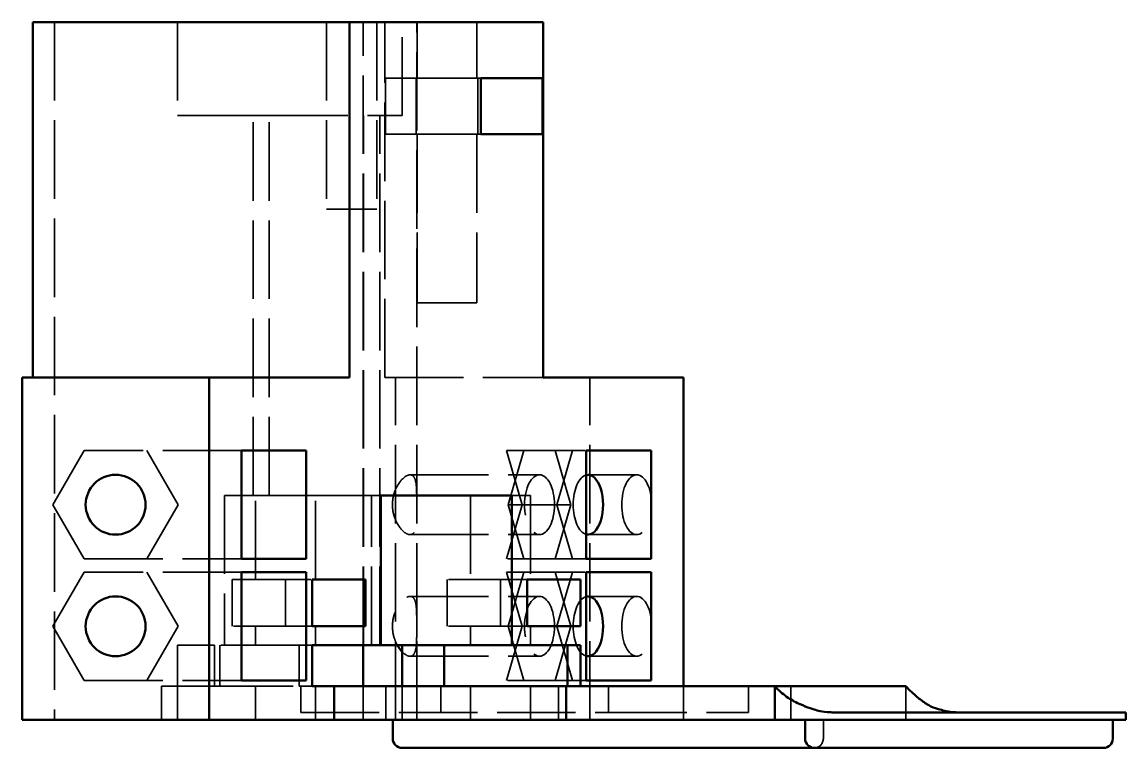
# Model space of a CAD drawing. Header units: millimetres. Extents: x -29.5 to 29.5, y -19.4 to 19.4.
import ezdxf

# ---------------------------------------------------------------- set-up
doc = ezdxf.new("R2010")
doc.units = ezdxf.units.MM
doc.linetypes.add('実線', pattern=[0])
doc.linetypes.add('破線', pattern=[5.7, 4.56, -1.14])
doc.layers.add('Hidden (ISO)', color=7, linetype='破線', lineweight=35)
doc.layers.add('Visible (ISO)', color=7, linetype='実線', lineweight=50)

# ---------------------------------------------------------------- blocks, each defined once
blk = doc.blocks.new('base_plate_towheel_シート_ビュー3')
at = {"layer": 'Hidden (ISO)', "ltscale": 0.921053}
for p, q in [((-27.777, 19.4), (-27.777, -17.9)), ((-21.197, 19.4), (-21.197, 14.4)), ((-13.243, 19.4), (-13.243, 9.4)), ((-11.277, -13.9), (-11.277, 19.4)), ((-10.543, 19.4), (-10.543, 9.4)), ((-10.117, 0.4), (-10.117, 19.4)), ((-9.197, 14.4), (-9.197, 19.4)), ((-8.411, -17.9), (-8.411, 19.4)), ((-8.395, 19.4), (-8.395, 16.4)), ((-5.195, 19.4), (-5.195, 16.4)), ((-10.086, 16.4), (-10.086, 13.4)), ((-10.086, 16.4), (-8.44, 16.4)), ((-8.44, 16.4), (-8.44, 13.4)), ((-8.44, 16.4), (-4.976, 16.4)), ((-5.149, 16.4), (-5.149, 13.4)), ((-21.197, 14.4), (-17.165, 14.4)), ((-17.165, 14.4), (-16.299, 14.4)), ((-17.165, -5.9), (-17.165, 14.4)), ((-16.299, 14.4), (-10.384, 14.4)), ((-16.299, -5.9), (-16.299, 14.4)), ((-11.25, -13.9), (-11.25, 14.4)), ((-10.384, 14.4), (-9.197, 14.4)), ((-10.384, -13.9), (-10.384, 14.4)), ((-8.44, 13.4), (-10.086, 13.4)), ((-4.976, 13.4), (-8.44, 13.4)), ((-8.395, 13.4), (-8.395, 4.4)), ((-5.195, 13.4), (-5.195, 4.4)), ((-13.243, 9.4), (-10.543, 9.4)), ((-8.395, 4.4), (-5.195, 4.4)), ((-10.117, 0.4), (-1.652, 0.4)), ((-9.539, -17.9), (-9.539, 0.4)), ((0.853, -17.9), (0.853, 0.4)), ((-26.188, -3.5), (-27.863, -6.4)), ((-17.782, -3.5), (-26.188, -3.5)), ((-21.166, -6.4), (-22.84, -3.5)), ((-2.767, -6.4), (-3.604, -3.5)), ((-3.604, -3.5), (0.657, -3.5)), ((-3.517, -6.4), (-2.68, -3.5)), ((-1.006, -3.5), (-0.169, -6.4)), ((-0.919, -6.4), (-0.082, -3.5)), ((-8.765, -4.8), (-1.843, -4.8)), ((0.755, -4.8), (3.353, -4.8)), ((-18.697, -5.9), (-18.697, -13.9)), ((-18.697, -5.9), (-17.031, -5.9)), ((-13.831, -5.9), (-17.031, -5.9)), ((-17.031, -10.4), (-17.031, -5.9)), ((-13.831, -5.9), (-10.331, -5.9)), ((-13.831, -10.4), (-13.831, -5.9)), ((-10.831, -13.9), (-10.831, -5.9)), ((-5.531, -5.9), (-5.531, -10.4)), ((-3.331, -5.9), (-2.331, -5.9)), ((-2.331, -5.9), (-2.331, -10.4)), ((-27.863, -6.4), (-26.188, -9.3)), ((-22.84, -9.3), (-21.166, -6.4)), ((-3.604, -9.3), (-2.767, -6.4)), ((-2.767, -6.4), (-3.517, -6.4)), ((-2.68, -9.3), (-3.517, -6.4)), ((-0.169, -6.4), (-2.767, -6.4)), ((-0.169, -6.4), (-1.006, -9.3)), ((-0.082, -9.3), (-0.919, -6.4)), ((-8.765, -8), (-1.843, -8)), ((0.755, -8), (3.353, -8)), ((-26.188, -9.3), (-17.782, -9.3)), ((0.657, -9.3), (-3.604, -9.3)), ((-26.188, -10), (-27.863, -12.9)), ((-17.782, -10), (-26.188, -10)), ((-21.166, -12.9), (-22.84, -10)), ((-2.767, -12.9), (-3.604, -10)), ((-3.604, -10), (0.657, -10)), ((-3.517, -12.9), (-2.68, -10)), ((-1.006, -10), (-0.169, -12.9)), ((-0.919, -12.9), (-0.082, -10)), ((-18.281, -12.9), (-18.281, -10.4)), ((-18.281, -10.4), (-14.006, -10.4)), ((-15.431, -12.9), (-15.431, -10.4)), ((-6.781, -12.9), (-6.781, -10.4)), ((-2.506, -10.4), (-6.781, -10.4)), ((-3.931, -12.9), (-3.931, -10.4)), ((-8.765, -11.3), (-1.843, -11.3)), ((0.755, -11.3), (3.353, -11.3)), ((-27.863, -12.9), (-26.188, -15.8)), ((-22.84, -15.8), (-21.166, -12.9)), ((-14.006, -12.9), (-18.281, -12.9)), ((-17.031, -13.9), (-17.031, -12.9)), ((-13.831, -13.9), (-13.831, -12.9)), ((-2.506, -12.9), (-6.781, -12.9)), ((-5.531, -12.9), (-5.531, -13.9)), ((-3.604, -15.8), (-2.767, -12.9)), ((-2.68, -15.8), (-3.517, -12.9)), ((-2.331, -12.9), (-2.331, -13.9)), ((-0.169, -12.9), (-1.006, -15.8)), ((-0.082, -15.8), (-0.919, -12.9)), ((-21.197, -13.9), (-21.197, -16.1)), ((-21.197, -13.9), (-19.221, -13.9)), ((-14.691, -13.9), (-19.221, -13.9)), ((-19.221, -16.1), (-19.221, -13.9)), ((-18.935, -16.1), (-18.935, -13.9)), ((-14.691, -16.1), (-14.691, -13.9)), ((-14.691, -13.9), (-14.006, -13.9)), ((-8.765, -14.5), (-1.843, -14.5)), ((0.755, -14.5), (3.353, -14.5)), ((-26.188, -15.8), (-17.782, -15.8)), ((0.657, -15.8), (-3.604, -15.8)), ((-22.063, -17.9), (-22.063, -16.1)), ((-22.063, -16.1), (-21.197, -16.1)), ((-21.197, -16.1), (-21.197, -17.9)), ((-19.221, -16.1), (-21.197, -16.1)), ((-19.221, -16.1), (-14.691, -16.1)), ((-17.031, -17.9), (-17.031, -16.1)), ((-14.006, -16.1), (-14.691, -16.1)), ((-14.616, -17.5), (-14.616, -16.1)), ((-13.831, -17.9), (-13.831, -16.1)), ((-11.277, -17.9), (-11.277, -16.1)), ((-10.063, -17.9), (-10.063, -16.1)), ((-9.197, -17.9), (-9.197, -16.1)), ((-7.116, -17.5), (-7.116, -16.1)), ((-5.531, -17.9), (-5.531, -16.1)), ((-2.331, -17.9), (-2.331, -16.1)), ((-0.831, -17.9), (-0.831, -16.1)), ((1.838, -17.5), (1.838, -16.1)), ((5.853, -17.9), (5.853, -16.1)), ((9.338, -17.5), (9.338, -16.1)), ((11.588, -16.1), (11.588, -17.9)), ((17.748, -16.1), (17.748, -16.406)), ((17.748, -16.406), (17.748, -17.062)), ((17.748, -17.062), (17.748, -17.9)), ((-14.616, -17.5), (1.838, -17.5)), ((1.838, -17.5), (9.338, -17.5)), ((13.335, -18.9), (13.335, -17.9))]:
    blk.add_line(p, q, dxfattribs=at)
at = {"layer": 'Hidden (ISO)', "ltscale": 0.921053, "extrusion": (0, 0, -1)}
blk.add_arc((-12.835, -18.9), 0.5, 180, 268.5987, dxfattribs=at)
at = {"layer": 'Hidden (ISO)', "ltscale": 0.921053}
for centre, start_param, end_param in [((-1.843, -6.4), 1.570796326794897, 7.853981633974483), ((0.755, -6.4), 0.122904, 3.018688), ((-1.843, -12.9), 1.570796326794897, 7.853981633974483), ((0.755, -12.9), 0.122904, 3.018688)]:
    blk.add_ellipse(centre, major_axis=(0, 1.6), ratio=0.5, start_param=start_param, end_param=end_param, dxfattribs=at)
at = {"layer": 'Hidden (ISO)', "ltscale": 0.921053, "extrusion": (0, 0, -1)}
for centre in [(3.353, -6.4), (3.353, -12.9)]:
    blk.add_ellipse(centre, major_axis=(0, 1.6), ratio=0.5, start_param=1.570796326794897, end_param=7.853981633974483, dxfattribs=at)
at = {"layer": 'Hidden (ISO)', "ltscale": 0.921053}
for points, knots in [([(-9.709, -6.4), (-9.709, -6.603), (-9.677, -6.818), (-9.554, -7.213), (-9.465, -7.393), (-9.277, -7.675), (-9.166, -7.798), (-8.951, -7.96), (-8.848, -8), (-8.68, -8), (-8.605, -7.958), (-8.498, -7.791), (-8.464, -7.667), (-8.425, -7.386), (-8.417, -7.21), (-8.41, -6.819), (-8.411, -6.604), (-8.411, -6.196), (-8.41, -5.981), (-8.417, -5.59), (-8.425, -5.414), (-8.464, -5.133), (-8.498, -5.009), (-8.605, -4.842), (-8.68, -4.8), (-8.848, -4.8), (-8.952, -4.84), (-9.168, -5.004), (-9.279, -5.127), (-9.467, -5.41), (-9.555, -5.59), (-9.677, -5.983), (-9.709, -6.198), (-9.709, -6.4)], [0, 0, 0, 0, 0.0608806, 0.0608806, 0.1217612, 0.1217612, 0.1821022, 0.1821022, 0.2424431, 0.2424431, 0.3048053, 0.3048053, 0.3671674, 0.3671674, 0.4284277, 0.4284277, 0.489688, 0.489688, 0.5509483, 0.5509483, 0.6122086, 0.6122086, 0.6745707, 0.6745707, 0.7369329, 0.7369329, 0.7975156, 0.7975156, 0.8580983, 0.8580983, 0.9187374, 0.9187374, 0.9793765, 0.9793765, 0.9793765, 0.9793765]), ([(-9.197, -14.254), (-9.151, -14.302), (-9.104, -14.344), (-8.951, -14.46), (-8.848, -14.5), (-8.68, -14.5), (-8.605, -14.458), (-8.498, -14.291), (-8.464, -14.167), (-8.425, -13.886), (-8.417, -13.71), (-8.41, -13.319), (-8.411, -13.104), (-8.411, -12.694), (-8.41, -12.478), (-8.417, -12.085), (-8.425, -11.908), (-8.465, -11.629), (-8.499, -11.506), (-8.606, -11.342), (-8.68, -11.3), (-8.848, -11.3), (-8.951, -11.34), (-9.166, -11.502), (-9.277, -11.625), (-9.465, -11.907), (-9.554, -12.087), (-9.677, -12.482), (-9.709, -12.697), (-9.709, -12.9)], [0.1563601, 0.1563601, 0.1563601, 0.1563601, 0.1821022, 0.1821022, 0.2424431, 0.2424431, 0.3048053, 0.3048053, 0.3671674, 0.3671674, 0.4284277, 0.4284277, 0.489688, 0.489688, 0.5513818, 0.5513818, 0.6130756, 0.6130756, 0.675006, 0.675006, 0.7369364, 0.7369364, 0.7972773, 0.7972773, 0.8576183, 0.8576183, 0.9184989, 0.9184989, 0.9793795, 0.9793795, 0.9793795, 0.9793795]), ([(-9.709, -12.9), (-9.709, -13.103), (-9.677, -13.318), (-9.572, -13.655), (-9.515, -13.785), (-9.452, -13.9)], [0, 0, 0, 0, 0.0608806, 0.0608806, 0.1037974, 0.1037974, 0.1037974, 0.1037974])]:
    blk.add_open_spline(points, degree=3, knots=knots, dxfattribs=at)
at = {"layer": 'Visible (ISO)', "ltscale": 1.31579}
for p, q in [((-28.937, 19.4), (-12.009, 19.4)), ((-28.937, 0.4), (-28.937, 19.4)), ((-12.009, 19.4), (-1.652, 19.4)), ((-12.009, 0.4), (-12.009, 19.4)), ((-1.652, 0.4), (-1.652, 19.4)), ((-4.976, 13.4), (-4.976, 16.4)), ((-1.685, 16.4), (-4.976, 16.4)), ((-1.685, 16.4), (-1.685, 13.4)), ((-1.685, 13.4), (-4.976, 13.4)), ((-29.514, 0.4), (-19.514, 0.4)), ((-29.514, -17.9), (-29.514, 0.4)), ((-19.514, 0.4), (-12.009, 0.4)), ((-19.514, -17.9), (-19.514, 0.4)), ((-1.652, 0.4), (5.853, 0.4)), ((5.853, -16.1), (5.853, 0.4)), ((-17.782, -3.5), (-14.318, -3.5)), ((-17.782, -9.3), (-17.782, -3.5)), ((-14.318, -3.5), (-14.318, -9.3)), ((0.657, -3.5), (4.121, -3.5)), ((0.657, -9.3), (0.657, -3.5)), ((4.121, -3.5), (4.121, -9.3)), ((-10.331, -13.9), (-10.331, -5.9)), ((-10.331, -5.9), (-3.331, -5.9)), ((-3.331, -5.9), (-3.331, -13.9)), ((-14.318, -9.3), (-17.782, -9.3)), ((4.121, -9.3), (0.657, -9.3)), ((-17.782, -10), (-14.318, -10)), ((-17.782, -15.8), (-17.782, -10)), ((-14.318, -10), (-14.318, -15.8)), ((0.657, -10), (4.121, -10)), ((0.657, -15.8), (0.657, -10)), ((4.121, -10), (4.121, -15.8)), ((-14.006, -12.9), (-14.006, -10.4)), ((-14.006, -10.4), (-11.156, -10.4)), ((-11.156, -10.4), (-11.156, -12.9)), ((-2.506, -12.9), (-2.506, -10.4)), ((-2.506, -10.4), (0.344, -10.4)), ((0.344, -10.4), (0.344, -12.9)), ((-14.006, -12.9), (-11.156, -12.9)), ((0.344, -12.9), (-2.506, -12.9)), ((-14.006, -16.1), (-14.006, -13.9)), ((-14.006, -13.9), (-10.331, -13.9)), ((-11.277, -16.1), (-11.277, -13.9)), ((-3.331, -13.9), (-10.331, -13.9)), ((-9.197, -16.1), (-9.197, -13.9)), ((-6.935, -16.1), (-6.935, -13.9)), ((-3.331, -13.9), (0.344, -13.9)), ((-0.341, -16.1), (-0.341, -13.9)), ((0.344, -13.9), (0.344, -16.1)), ((-14.318, -15.8), (-17.782, -15.8)), ((4.121, -15.8), (0.657, -15.8)), ((-14.006, -16.1), (-12.831, -16.1)), ((-12.831, -17.9), (-12.831, -16.1)), ((-12.831, -16.1), (-0.412, -16.1)), ((-0.412, -16.1), (10.748, -16.1)), ((-0.412, -17.9), (-0.412, -16.1)), ((10.748, -16.1), (10.748, -16.406)), ((10.748, -16.1), (17.748, -16.1)), ((10.748, -16.406), (10.748, -17.062)), ((10.748, -17.062), (10.748, -17.9)), ((13.934, -17.5), (23.738, -17.5)), ((27.333, -17.5), (23.738, -17.5)), ((27.333, -17.5), (29.112, -17.5)), ((29.514, -17.5), (29.112, -17.5)), ((29.514, -17.5), (29.514, -17.9)), ((-29.514, -17.9), (-19.514, -17.9)), ((-19.514, -17.9), (-12.831, -17.9)), ((-9.693, -17.9), (-12.831, -17.9)), ((-9.615, -17.9), (-9.693, -17.9)), ((-9.693, -18.9), (-9.693, -17.9)), ((-9.615, -17.9), (-9.192, -17.9)), ((-6.971, -17.9), (-9.192, -17.9)), ((-6.971, -17.9), (-2.652, -17.9)), ((-0.412, -17.9), (-2.652, -17.9)), ((10.748, -17.9), (-0.412, -17.9)), ((12.087, -17.9), (10.748, -17.9)), ((12.087, -17.9), (12.841, -17.9)), ((12.36, -18.9), (12.36, -17.9)), ((13.663, -17.9), (12.841, -17.9)), ((13.663, -17.9), (23.738, -17.9)), ((27.333, -17.9), (23.738, -17.9)), ((27.333, -17.9), (29.112, -17.9)), ((28.814, -18.9), (28.814, -17.9)), ((29.514, -17.9), (29.112, -17.9)), ((-9.132, -19.4), (-9.193, -19.4)), ((-9.132, -19.4), (-8.709, -19.4)), ((-6.971, -19.4), (-8.709, -19.4)), ((-6.971, -19.4), (4.707, -19.4)), ((6.266, -19.4), (4.707, -19.4)), ((6.266, -19.4), (12.594, -19.4)), ((12.835, -19.4), (12.594, -19.4)), ((14.062, -19.4), (12.86, -19.4)), ((14.062, -19.4), (24.137, -19.4)), ((26.294, -19.4), (24.137, -19.4)), ((26.294, -19.4), (28.073, -19.4)), ((28.314, -19.4), (28.073, -19.4))]:
    blk.add_line(p, q, dxfattribs=at)
for centre in [(-24.514, -6.4), (-24.514, -12.9)]:
    blk.add_circle(centre, 1.6, dxfattribs=at)
at = {"layer": 'Visible (ISO)', "ltscale": 1.31579, "extrusion": (0, 0, -1)}
for centre, start, end in [((9.193, -18.9), 270, 0), ((-12.86, -18.9), 270, 0), ((-12.835, -18.9), 268.5987, 270), ((-28.314, -18.9), 180, 270)]:
    blk.add_arc(centre, 0.5, start, end, dxfattribs=at)
at = {"layer": 'Visible (ISO)', "ltscale": 1.31579}
for centre, major_axis, ratio, start_param, end_param in [((0.755, -6.4), (0, -1.6), 0.5, 6.160281, 9.547682), ((0.755, -12.9), (0, -1.6), 0.5, 6.160281, 9.547682), ((13.934, -12.5), (0, -5), 0.959542, 6.22673, 6.283185)]:
    blk.add_ellipse(centre, major_axis=major_axis, ratio=ratio, start_param=start_param, end_param=end_param, dxfattribs=at)
at = {"layer": 'Visible (ISO)', "ltscale": 1.31579, "extrusion": (0, 0, -1)}
blk.add_ellipse((20.573, -12.5), major_axis=(0, 5), ratio=0.772509, start_param=3.141593, end_param=3.198048, dxfattribs=at)
at = {"layer": 'Visible (ISO)', "ltscale": 1.31579}
for points, knots in [([(-9.452, -13.9), (-9.426, -13.948), (-9.399, -13.993), (-9.317, -14.115), (-9.258, -14.19), (-9.197, -14.254)], [0.10379736, 0.10379736, 0.10379736, 0.10379736, 0.12176125, 0.12176125, 0.15636011, 0.15636011, 0.15636011, 0.15636011]), ([(12.049, -17.045), (12.048, -17.044), (12.047, -17.044), (11.806, -16.936), (11.58, -16.809), (11.137, -16.496), (10.929, -16.308), (10.748, -16.1)], [-0.0002808, -0.0002808, -0.0002808, -0.0002808, 0, 0, 0.0804636, 0.0804636, 0.170552, 0.170552, 0.170552, 0.170552]), ([(17.748, -16.1), (17.942, -16.308), (18.139, -16.496), (18.509, -16.809), (18.681, -16.936), (18.847, -17.044), (18.847, -17.044), (18.848, -17.045)], [0, 0, 0, 0, 0.0901045, 0.0901045, 0.1705726, 0.1705726, 0.1708514, 0.1708514, 0.1708514, 0.1708514]), ([(12.087, -17.062), (12.277, -17.146), (12.462, -17.22), (12.701, -17.305), (12.772, -17.328), (12.841, -17.35)], [0.26472569, 0.26472569, 0.26472569, 0.26472569, 0.32521124, 0.32521124, 0.3511966, 0.3511966, 0.3511966, 0.3511966]), ([(19.56, -17.35), (19.48, -17.328), (19.403, -17.305), (19.165, -17.22), (19.008, -17.146), (18.874, -17.062)], [0.27786176, 0.27786176, 0.27786176, 0.27786176, 0.30384713, 0.30384713, 0.3642191, 0.3642191, 0.3642191, 0.3642191]), ([(12.841, -17.35), (12.943, -17.382), (13.05, -17.409), (13.315, -17.46), (13.485, -17.482), (13.663, -17.492)], [1.39568122, 1.39568122, 1.39568122, 1.39568122, 1.43424027, 1.43424027, 1.48890169, 1.48890169, 1.48890169, 1.48890169]), ([(20.355, -17.492), (20.211, -17.482), (20.058, -17.46), (19.793, -17.409), (19.678, -17.382), (19.56, -17.35)], [0.40294954, 0.40294954, 0.40294954, 0.40294954, 0.45761096, 0.45761096, 0.49617001, 0.49617001, 0.49617001, 0.49617001])]:
    blk.add_open_spline(points, degree=3, knots=knots, dxfattribs=at)
for points in [[(12.049, -17.045), (12.061, -17.051), (12.074, -17.056), (12.087, -17.062)], [(18.874, -17.062), (18.865, -17.056), (18.857, -17.051), (18.848, -17.045)]]:
    blk.add_open_spline(points, degree=3, dxfattribs=at)

msp = doc.modelspace()

# ---------------------------------------------------------------- block references
msp.add_blockref('base_plate_towheel_シート_ビュー3', (0, 0))

doc.saveas('drawing.dxf')
